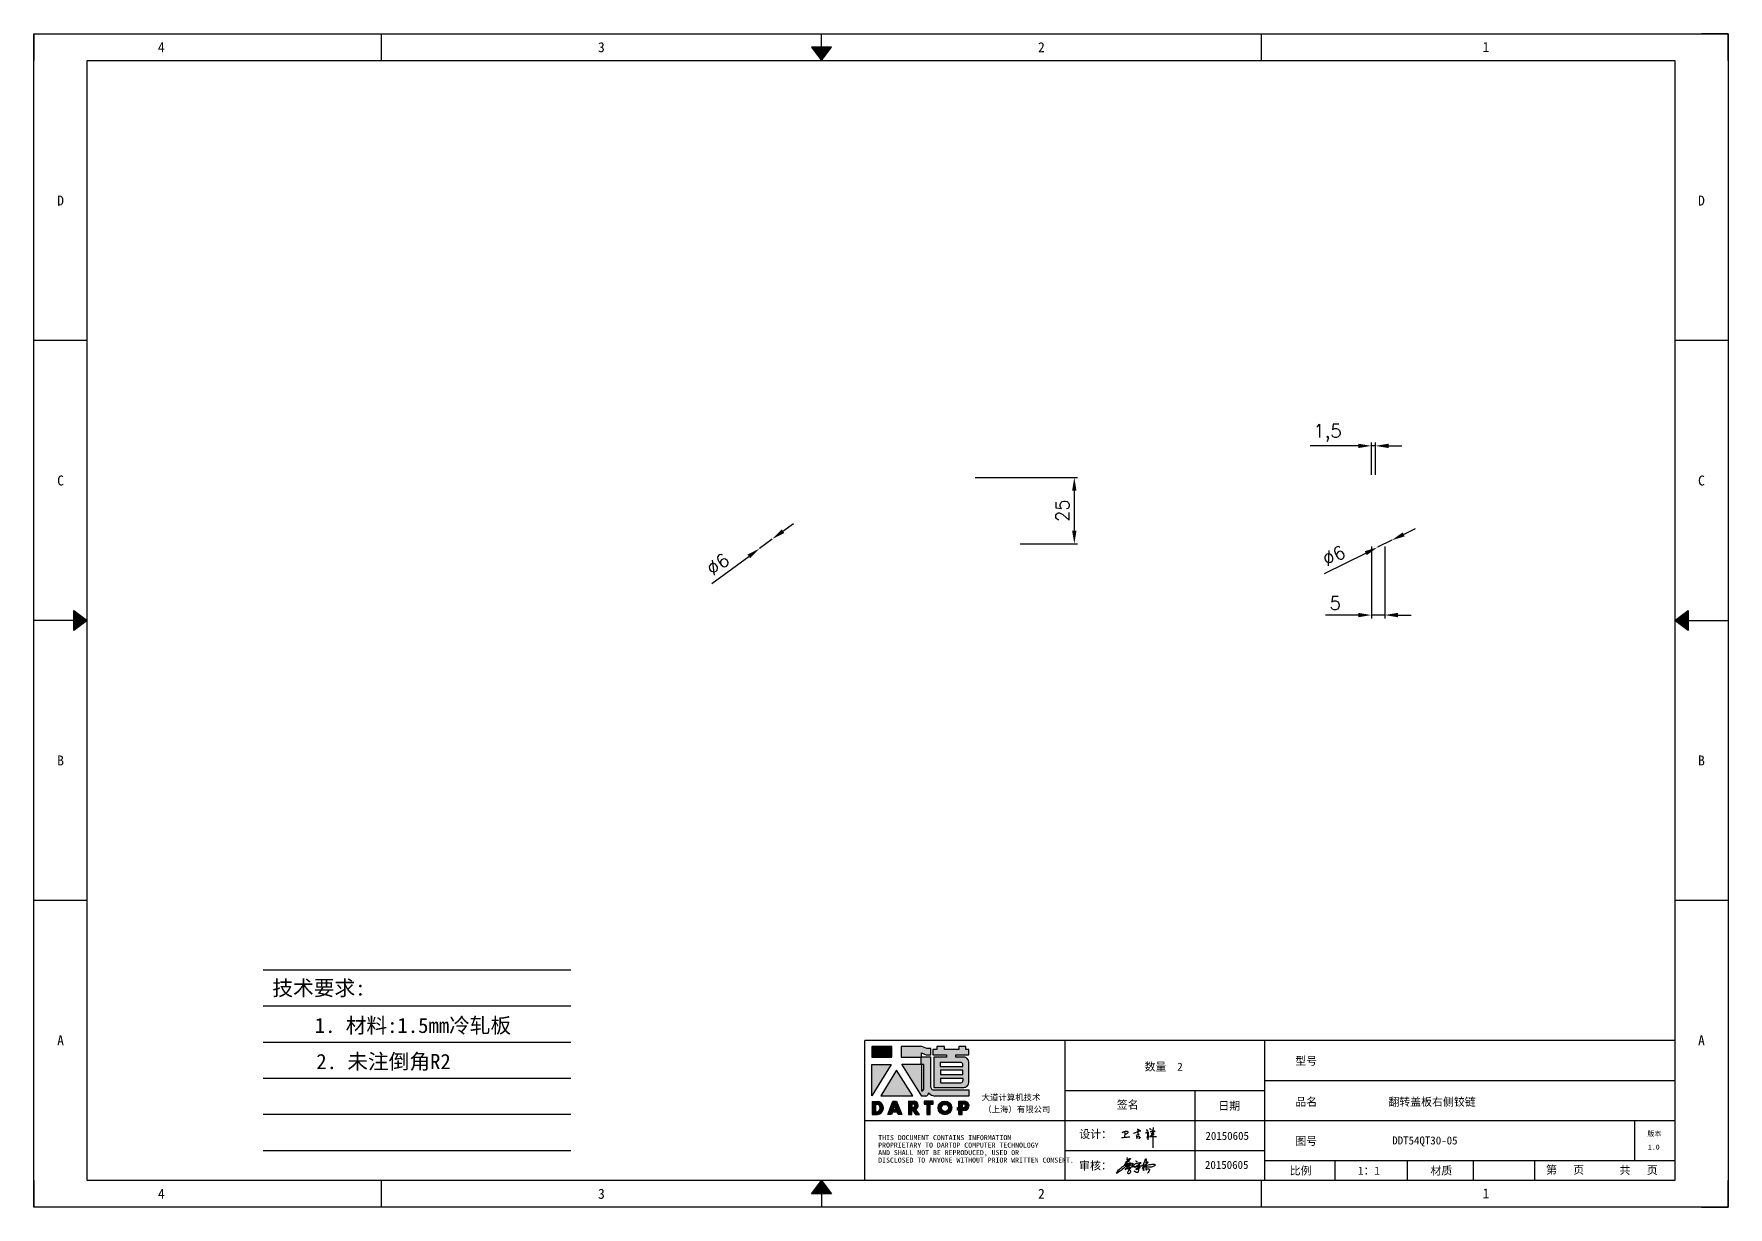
# Model space of a CAD drawing. Header units: millimetres. Extents: x 25928 to 50356, y -44172 to 20163.
# Drawn here: x 37550 to 38190, y -15592 to -15148 of the extents above; entities that cross this region are included whole.
import ezdxf
from ezdxf.enums import TextEntityAlignment as Align

# ---------------------------------------------------------------- set-up
doc = ezdxf.new("R2010")
doc.units = ezdxf.units.MM
doc.linetypes.add('DOT', pattern=[0.25, 0, -0.25])
doc.layers.add('4', color=7, linetype='Continuous')
doc.layers.add('print', color=30, linetype='Continuous')
doc.layers.add('dim', color=2, linetype='Continuous', lineweight=9)
doc.styles.add('Dartop', font='')
doc.styles.add('HZ', font='')
doc.styles.add('hzHT', font='simhei.ttf')
doc.styles.get("Standard").update_dxf_attribs({"font": 'txt', "bigfont": 'gbcbig.shx'})
doc.styles.get('Dartop').set_extended_font_data('FangSong_GB2312')
doc.styles.get('HZ').set_extended_font_data('SimSun')
doc.dimstyles.new('small', dxfattribs={"dimtxt": 5, "dimasz": 5, "dimexe": 1.25, "dimexo": 1, "dimgap": 2, "dimtad": 1, "dimtxsty": 'Standard', "dimcen": 2.5, "dimadec": 0, "dimazin": 0, "dimtfac": 1, "dimtmove": 0, "dimatfit": 3, "dimfxl": 0, "dimarcsym": 0})

# ---------------------------------------------------------------- blocks, each defined once
blk = doc.blocks.new('*D999')
at = {"layer": 'Defpoints', "color": 0}
for p in [(37823.75, -15342.85, 10.7), (37828.58, -15339.28, 10.7)]:
    blk.add_point(p, dxfattribs=at)
at = {"layer": 'dim', "color": 0, "lineweight": -2}
for p, q in [((37832.6, -15336.31), (37836.62, -15333.34)), ((37828.58, -15339.28), (37823.75, -15342.85)), ((37805.79, -15356.12), (37819.73, -15345.82))]:
    blk.add_line(p, q, dxfattribs=at)
at = {"layer": 'dim', "color": 0}
for points in [[(37832.1, -15335.64), (37833.1, -15336.98), (37828.58, -15339.28)], [(37819.24, -15345.15), (37820.23, -15346.49), (37823.75, -15342.85)]]:
    blk.add_solid(points, dxfattribs=at)
at = {"layer": 'dim', "color": 0, "insert": (37808.07, -15348.83), "char_height": 5, "attachment_point": 5, "rotation": 36.45241}
blk.add_mtext('∅6', dxfattribs=at)
blk = doc.blocks.new('*D1000')
at = {"layer": 'Defpoints', "color": 0}
for p in [(37904.17, -15316.06, -10.8), (37921.17, -15341.06, -7.3), (37942.64, -15341.06)]:
    blk.add_point(p, dxfattribs=at)
at = {"layer": 'dim', "color": 0, "lineweight": -2}
for p, q in [((37905.17, -15316.06), (37943.89, -15316.06)), ((37942.64, -15321.06), (37942.64, -15336.06)), ((37922.17, -15341.06), (37943.89, -15341.06))]:
    blk.add_line(p, q, dxfattribs=at)
at = {"layer": 'dim', "color": 0}
for points in [[(37941.8, -15321.06), (37943.47, -15321.06), (37942.64, -15316.06)], [(37941.8, -15336.06), (37943.47, -15336.06), (37942.64, -15341.06)]]:
    blk.add_solid(points, dxfattribs=at)
at = {"layer": 'dim', "color": 0, "insert": (37938.14, -15328.56), "char_height": 5, "attachment_point": 5, "rotation": 90}
blk.add_mtext('25', dxfattribs=at)
blk = doc.blocks.new('*D1001')
at = {"layer": 'Defpoints', "color": 0}
for p in [(38054.86, -15304.08), (38054.86, -15316.06, -674.27), (38056.36, -15316.06, -674.27)]:
    blk.add_point(p, dxfattribs=at)
at = {"layer": 'dim', "color": 0, "lineweight": -2}
for p, q in [((38049.86, -15304.08), (38031.69, -15304.08)), ((38054.86, -15315.06), (38054.86, -15302.83)), ((38056.36, -15304.08), (38054.86, -15304.08)), ((38056.36, -15315.06), (38056.36, -15302.83)), ((38061.36, -15304.08), (38066.36, -15304.08))]:
    blk.add_line(p, q, dxfattribs=at)
at = {"layer": 'dim', "color": 0}
for points in [[(38049.86, -15303.25), (38049.86, -15304.91), (38054.86, -15304.08)], [(38061.36, -15303.25), (38061.36, -15304.91), (38056.36, -15304.08)]]:
    blk.add_solid(points, dxfattribs=at)
at = {"layer": 'dim', "color": 0, "insert": (38038.27, -15299.16), "char_height": 5, "attachment_point": 5}
blk.add_mtext('1,5', dxfattribs=at)
blk = doc.blocks.new('*U862')
at = {"color": 254, "linetype": 'Continuous', "extrusion": (0, 0, -1)}
for points in [[(-17, 0.333), (-16.812, 0.25), (-17, 0.5)], [(-17, 0.333), (-17.188, 0.25), (-16.812, 0.25)], [(-17, 0.333), (-17, 0.5), (-17.188, 0.25)]]:
    blk.add_solid(points, dxfattribs=at)
blk = doc.blocks.new('*U861')
at = {"color": 254, "linetype": 'Continuous', "extrusion": (0, 0, -1)}
for points in [[(-33.167, 11), (-33, 11), (-33.25, 11.188)], [(-33.167, 11), (-33.25, 11.188), (-33.25, 10.812)], [(-33.167, 11), (-33.25, 10.812), (-33, 11)]]:
    blk.add_solid(points, dxfattribs=at)
blk = doc.blocks.new('*U863')
at = {"color": 254, "linetype": 'Continuous'}
for points in [[(17, 21.667), (17.188, 21.75), (16.812, 21.75)], [(17, 21.667), (16.812, 21.75), (17, 21.5)], [(17, 21.667), (17, 21.5), (17.188, 21.75)]]:
    blk.add_solid(points, dxfattribs=at)
blk = doc.blocks.new('*U860')
at = {"color": 254, "linetype": 'Continuous', "extrusion": (0, 0, -1)}
for points in [[(-0.833, 11), (-0.75, 10.812), (-0.75, 11.188)], [(-0.833, 11), (-0.75, 11.188), (-1, 11)], [(-0.833, 11), (-1, 11), (-0.75, 10.812)]]:
    blk.add_solid(points, dxfattribs=at)
blk = doc.blocks.new('dadao')
for p, q in [((48, 19.2), (44.9, 10.4)), ((44.9, 10.4), (51.2, 10.4)), ((51.2, 10.4), (48, 19.2))]:
    blk.add_line(p, q)
for points in [[(41.8, 121.6), (41.8, 143.7), (-0.4, 143.7), (-0.4, 121.6), (41.8, 121.6)], [(104.8, 122), (104.8, 130.3), (114.1, 126.3), (124.2, 126.3), (124.2, 139.6), (115.9, 139.6), (105.1, 143.9), (61.5, 143.9)], [(61.7, 144), (61.7, 121.3), (103.9, 121.3)], [(113.4, 38.7), (105.1, 38.7), (63, 106.5), (103.9, 106.5), (103.9, 120.9), (103.9, 121.3)], [(109.7, 53.6), (109.7, 106.2), (104.3, 106.2), (104.3, 50.4), (106.6, 50.4)], [(144.6, 94.4), (144.6, 84.8), (192, 84.8), (192, 94.1), (144.9, 94.1)], [(120.2, 45), (119.5, 45), (119.5, 44.6)], [(0, 28), (0, 0), (11.8, 0)], [(0.1, 28), (14, 28)], [(7.1, 21.8), (7.1, 6.1), (12, 6.1)], [(7.1, 21.8), (11.4, 21.8)], [(76.8, 28.2), (76.8, 0), (84.1, 0), (84.1, 11.1), (91.6, -0.1), (100.3, -0.1), (91.7, 11.1)], [(76.8, 28.2), (90.6, 28.2)], [(84, 22.7), (84, 15.3), (87.2, 15.3)], [(84, 22.7), (87.3, 22.7)], [(183.7, 0), (183.7, 9.6), (180.6, 9.6), (180.6, 14.9), (183.8, 14.9), (183.8, 28.1), (196.1, 28.1), (196.5, 28.1)], [(183.7, 0), (190.9, 0), (190.9, 9.6), (198.8, 9.6)], [(194.9, 22.3), (190.8, 22.3), (190.8, 15), (194.4, 15)]]:
    blk.add_lwpolyline(points)
blk.add_lwpolyline([(137.1, 144.2), (137.1, 137.9), (128.3, 137.9), (128.3, 126.5), (157.3, 126.5), (157.3, 121.5), (130.3, 121.5), (130.3, 57.5), (194.4, 57.5, 0.414214), (204.4, 67.5), (204.4, 111.3, 0.414214), (194.4, 121.3), (177.5, 121.3), (177.5, 126.3), (204.7, 126.3), (204.7, 137.7), (198.2, 137.7), (198.2, 143.9), (183.3, 143.9), (183.3, 138), (153, 138), (153, 144.2), (137.1, 144.2)], format="xyb", close=True)
for points in [[(104.8, 122), (123.4, 122), (123.4, 60, 0.414214), (131.4, 52), (204.8, 52), (204.8, 39.1), (131.7, 39.1)], [(144.3, 110.8), (144.3, 101.8), (192.3, 101.8), (192.3, 105.5, 0.414214), (187.3, 110.5), (144.3, 110.5)], [(144.6, 77), (144.6, 67.5), (187.6, 67.5, 0.414214), (192.6, 72.5), (192.6, 76.4), (144.6, 76.4)]]:
    blk.add_lwpolyline(points, format="xyb")
for points in [[(-0.3, 106.2), (40.4, 106.2), (-0.3, 39.7), (-0.3, 106.2)], [(51.7, 94.1), (18.4, 39.3), (86.2, 39.3)], [(43.8, 28.2), (51.8, 28.2), (62.6, -0.1), (55, -0.1), (53.2, 5), (42.9, 5), (41.1, 0), (33.6, 0)], [(110, 28.1), (110, 21.9), (116, 21.9), (116, -0.1), (123.2, -0.1), (123.2, 22), (129.2, 22), (129.2, 28.1), (110, 28.1)]]:
    blk.add_lwpolyline(points, close=True)
for radius in [14.5, 7.44]:
    blk.add_circle((154.2, 14.2), radius)
for centre, radius, start, end in [((99.2, 60.7), 12.6, 305.6399, 325.969), ((111.6, 46.7), 8.19, 282.9811, 347.6627), ((136, 61.7), 22.9, 226.7358, 259.3209), ((8.5, 13.9), 8.49, 294.2143, 69.7177), ((9.6, 14.2), 14.4, 278.6604, 72.3203), ((86.4, 19), 3.8, 282.527, 76.7196), ((88.6, 19.4), 8.95, 290.6073, 77.2124), ((193.7, 18.7), 3.8, 280.9891, 72.5513), ((195.7, 18.6), 9.51, 288.8959, 85.2442)]:
    blk.add_arc(centre, radius, start, end)
blk = doc.blocks.new('h')
for p, q in [((20768.1, -2360.9), (20773, -2359.1)), ((20769.5, -2366.9), (20769.8, -2370.6)), ((20769.8, -2370.6), (20770.9, -2378)), ((20770.9, -2378), (20771.5, -2370.6)), ((20772.4, -2369.3), (20774.9, -2367.8)), ((20773, -2359.1), (20784.1, -2355.2)), ((20773.3, -2331.8), (20775.3, -2338.7)), ((20789.1, -2340.9), (20773.5, -2331.9)), ((20775.3, -2338.7), (20775.6, -2351.2)), ((20775.6, -2351.2), (20775.5, -2357.3)), ((20782.2, -2369.2), (20780, -2377.1)), ((20780, -2377.1), (20788.3, -2371.3)), ((20780.1, -2366.4), (20780.8, -2366.4)), ((20781.9, -2367.4), (20782.2, -2369.2)), ((20845.7, -2343.5), (20848.4, -2353)), ((20848.9, -2370.3), (20847.9, -2424)), ((20848.4, -2353), (20848.9, -2370.3))]:
    blk.add_line(p, q)
for points in [[(20696.6, -2372.4, 0.002073), (20710.6, -2371.9, 0.016137), (20719.6, -2371.3, 0.008314), (20736.9, -2369.3)], [(20699.1, -2348.2, -0.029745), (20704.6, -2345.4, -0.046842), (20708.4, -2344.2, -0.00919), (20714.3, -2343, -0.018517), (20717.2, -2342.5, -0.037841), (20720.3, -2342.4, -0.039541), (20723.2, -2342.8, -0.149785), (20726, -2344.3, -0.204935), (20726.9, -2346.6, -0.074872), (20726.5, -2348.3, -0.061615), (20725.6, -2350.3, -0.034204), (20723.8, -2352.6, -0.045776), (20722.3, -2354.1, -0.054985), (20720.4, -2355.3, -0.036348), (20717.3, -2356.5, -0.067752), (20715.7, -2356.8, -0.043553), (20713.2, -2356.7)], [(20755, -2351.9, -0.024077), (20759.9, -2350.1, -0.013147), (20768.7, -2346.5, -0.00522), (20775.4, -2344.1, -0.018517), (20777.3, -2343.4, -0.008274), (20786.3, -2341, -0.039541), (20788.3, -2340.8, -0.079216), (20789.4, -2341, -0.204935)], [(20813.5, -2350.1, 0.007348), (20815.9, -2348.7, 0.008421), (20818, -2347.3, 0.009459), (20819.7, -2346.2, -0.016325), (20820.7, -2345.5, -0.173771), (20821.8, -2345.3, -0.085159), (20823.9, -2346, -0.125883), (20826, -2347.9, -0.160659), (20826.6, -2350.1, -0.010447), (20826.5, -2352.3, -0.008247), (20826.2, -2355.1, -0.002698), (20825.3, -2374, 0.001562), (20823.9, -2383.7, 0.016137)], [(20816.8, -2335, -0.053561), (20819.6, -2336.1, -0.075272), (20821.3, -2337.3, -0.005295), (20822.5, -2338.5, -0.009337), (20823.1, -2339.1, -0.026146), (20823.7, -2339.8, -0.016644), (20824.5, -2340.9)], [(20832.1, -2329.2, -0.053561), (20834.9, -2330.3, -0.075272), (20836.7, -2331.5, -0.005295), (20837.8, -2332.6, -0.009337), (20838.5, -2333.3, -0.026146), (20839, -2334, -0.016644), (20839.8, -2335.1)], [(20836, -2343.7, -0.02797), (20842.1, -2342.6, -0.048868), (20845.6, -2342.2, -0.00919), (20851.1, -2341.4, -0.018517), (20853.9, -2341.1, -0.037841), (20856.7, -2341.2, -0.039541), (20859.4, -2341.6, -0.018282), (20840.6, -2354.7, -0.000937)], [(20847.6, -2340.2, 0.021784), (20849.6, -2335.9, 0.028296), (20850.8, -2332.4, 0.008136), (20851.9, -2328.2, 0.028913), (20852.2, -2327, 0.08193), (20852.1, -2325.9, 0.075058), (20851.7, -2324.7, 0.275043)]]:
    blk.add_lwpolyline(points, format="xyb")
for points in [[(20711.3, -2343.5), (20711.3, -2343.5), (20711.5, -2355.8), (20710.7, -2368), (20710.6, -2371.9)], [(20821.5, -2350.6), (20822.4, -2359.2), (20822.2, -2364.9), (20821.7, -2369), (20821.3, -2376.3), (20823.6, -2368.5), (20827.2, -2366.3), (20829.5, -2366.3)], [(20840.6, -2354.7), (20850, -2354.7), (20855, -2354.3), (20845.9, -2361.1), (20840.5, -2364), (20833, -2367.5), (20863.2, -2367.4), (20865.9, -2367.3)]]:
    blk.add_lwpolyline(points)
for centre, radius, start, end in [((20773.7, -2371.2), 2.3, 121.9907, 163.60158), ((20787.5, -2406), 40.3, 100.61827, 108.24823), ((20780.8, -2367.6), 1.15, 9.4675, 90)]:
    blk.add_arc(centre, radius, start, end)
blk = doc.blocks.new('*D1004')
at = {"layer": 'Defpoints', "color": 0}
for p in [(38054.86, -15341.06, -664.09), (38059.86, -15341.06, -664.09), (38054.86, -15367.98)]:
    blk.add_point(p, dxfattribs=at)
at = {"layer": 'dim', "color": 0, "lineweight": -2}
for p, q in [((38054.86, -15342.06), (38054.86, -15369.23)), ((38059.86, -15342.06), (38059.86, -15369.23)), ((38049.86, -15367.98), (38037.52, -15367.98)), ((38059.86, -15367.98), (38054.86, -15367.98)), ((38064.86, -15367.98), (38069.86, -15367.98))]:
    blk.add_line(p, q, dxfattribs=at)
at = {"layer": 'dim', "color": 0}
for points in [[(38049.86, -15367.15), (38049.86, -15368.82), (38054.86, -15367.98)], [(38064.86, -15367.15), (38064.86, -15368.82), (38059.86, -15367.98)]]:
    blk.add_solid(points, dxfattribs=at)
at = {"layer": 'dim', "color": 0, "insert": (38041.19, -15363.48), "char_height": 5, "attachment_point": 5}
blk.add_mtext('5', dxfattribs=at)
blk = doc.blocks.new('*D1005')
at = {"layer": 'Defpoints', "color": 0}
for p in [(38057.17, -15342.4, -747.09), (38062.54, -15339.73, -747.09)]:
    blk.add_point(p, dxfattribs=at)
at = {"layer": 'dim', "color": 0, "lineweight": -2}
for p, q in [((38067.02, -15337.51), (38071.5, -15335.29)), ((38062.54, -15339.73), (38057.17, -15342.4)), ((38037.16, -15352.33), (38052.69, -15344.62))]:
    blk.add_line(p, q, dxfattribs=at)
at = {"layer": 'dim', "color": 0}
for points in [[(38066.65, -15336.76), (38067.39, -15338.26), (38062.54, -15339.73)], [(38052.32, -15343.87), (38053.06, -15345.37), (38057.17, -15342.4)]]:
    blk.add_solid(points, dxfattribs=at)
at = {"layer": 'dim', "color": 0, "insert": (38040.69, -15345.55), "char_height": 5, "attachment_point": 5, "rotation": 26.39106}
blk.add_mtext('∅6', dxfattribs=at)
blk = doc.blocks.new('CAIYUQIANG')
for p, q in [((27648.2, -25062.5), (27649.9, -25061)), ((27649.9, -25061), (27651.9, -25059.4)), ((27651.9, -25059.4), (27654.7, -25057.2)), ((27654.7, -25057.2), (27656.5, -25055.9)), ((27656.5, -25055.9), (27658.3, -25054.6)), ((27659.8, -25060.4), (27656.6, -25063.3)), ((27658.3, -25054.6), (27659.6, -25053.7)), ((27659.6, -25053.7), (27662.2, -25052.1)), ((27660.6, -25059.8), (27659.8, -25060.4)), ((27663.6, -25056.9), (27660.6, -25059.8)), ((27662.2, -25052.1), (27664.9, -25050.5)), ((27662.9, -25048.8), (27669.7, -25045.8)), ((27663.2, -25048.6), (27662.9, -25048.8)), ((27663.6, -25048.1), (27663.2, -25048.6)), ((27665.3, -25046.6), (27663.6, -25048.1)), ((27666.3, -25053.5), (27663.6, -25056.9)), ((27664.9, -25050.5), (27668.5, -25048.7)), ((27667.5, -25060.4), (27664.9, -25062)), ((27667.4, -25044.9), (27665.3, -25046.6)), ((27675.7, -25037.4), (27665.9, -25043)), ((27665.9, -25043), (27677.3, -25038.1)), ((27668.2, -25051.4), (27666.3, -25053.5)), ((27670.6, -25042.2), (27667.4, -25044.9)), ((27670.3, -25058.4), (27667.5, -25060.4)), ((27667.7, -25061.6), (27670.5, -25060.2)), ((27670.9, -25048.6), (27668.2, -25051.4)), ((27668.5, -25048.7), (27673.6, -25046.3)), ((27668.6, -25056), (27674.9, -25053.6)), ((27672.1, -25054.2), (27668.6, -25056)), ((27670.4, -25028.6), (27669.5, -25034.5)), ((27669.5, -25034.5), (27670.5, -25036.5)), ((27669.7, -25045.8), (27671.3, -25045.2)), ((27672, -25057.1), (27670.3, -25058.4)), ((27670.5, -25036.5), (27674.7, -25033.4)), ((27670.5, -25060.2), (27673.3, -25059)), ((27677.3, -25038.1), (27670.6, -25042.2)), ((27671.5, -25047.3), (27670.9, -25048.6)), ((27671.2, -25051), (27679.4, -25049.8)), ((27674.1, -25050.1), (27671.2, -25051)), ((27671.3, -25045.2), (27672.1, -25045.7)), ((27672.1, -25046.2), (27671.5, -25047.3)), ((27672.5, -25060.1), (27671.9, -25060.4)), ((27671.9, -25060.4), (27674.3, -25061.5)), ((27673.8, -25055.8), (27672, -25057.1)), ((27672.1, -25045.7), (27672.1, -25046.2)), ((27675.9, -25052.3), (27672.1, -25054.2)), ((27673.8, -25059.6), (27672.5, -25060.1)), ((27673.3, -25059), (27675.5, -25058)), ((27673.6, -25046.3), (27677.4, -25044.5)), ((27676.2, -25054), (27673.8, -25055.8)), ((27675.2, -25059.1), (27673.8, -25059.6)), ((27676.5, -25048.8), (27674.1, -25050.1)), ((27674.7, -25033.4), (27678, -25031.9)), ((27674.9, -25053.6), (27676.8, -25053.2)), ((27677.8, -25058), (27675.2, -25059.1)), ((27675.5, -25058), (27677.9, -25056.9)), ((27679.9, -25033), (27675.7, -25037.4)), ((27678.6, -25051.7), (27675.9, -25052.3)), ((27677.2, -25053.4), (27676.2, -25054)), ((27679.1, -25047.4), (27676.5, -25048.8)), ((27676.8, -25053.2), (27677.2, -25053.4)), ((27677.4, -25044.5), (27680, -25043.8)), ((27677.5, -25061.9), (27679.6, -25059.6)), ((27679, -25057.7), (27677.8, -25058)), ((27677.9, -25056.9), (27680, -25056.9)), ((27678, -25031.9), (27679.7, -25031.6)), ((27683.3, -25050.5), (27678.6, -25051.7)), ((27680, -25057.5), (27679, -25057.7)), ((27680.6, -25045.9), (27679.1, -25047.4)), ((27679.4, -25049.8), (27681.5, -25049.6)), ((27679.6, -25059.6), (27680.6, -25058.4)), ((27679.7, -25031.6), (27680.1, -25032.2)), ((27680.1, -25032.2), (27679.9, -25033)), ((27680, -25043.8), (27681.2, -25043.8)), ((27680, -25056.9), (27680.5, -25057.1)), ((27680.5, -25057.1), (27680, -25057.5)), ((27681.2, -25044.7), (27680.6, -25045.9)), ((27680.6, -25058.4), (27681.3, -25057.6)), ((27681.2, -25043.8), (27681.2, -25044.7)), ((27681.3, -25057.6), (27682.9, -25055.7)), ((27681.5, -25049.6), (27682.7, -25049.7)), ((27682.7, -25049.7), (27683.3, -25050.5)), ((27682.9, -25055.7), (27683.9, -25054.7)), ((27683.9, -25054.7), (27684.6, -25054)), ((27684.6, -25054), (27685.6, -25053.1)), ((27685.6, -25053.1), (27686, -25048.7)), ((27686, -25048.7), (27686.1, -25046.8)), ((27686.1, -25046.8), (27686.2, -25045.4)), ((27686.2, -25045.4), (27686.3, -25045)), ((27686.3, -25045), (27686.6, -25045)), ((27686.6, -25045), (27686.7, -25045.1)), ((27686.7, -25045.1), (27686.9, -25049.2)), ((27686.9, -25049.2), (27686.9, -25051.7)), ((27686.9, -25051.7), (27686.9, -25054.8)), ((27686.9, -25054.8), (27686.9, -25055.8)), ((27686.9, -25055.8), (27687, -25056.5)), ((27687, -25056.5), (27687.2, -25056.9)), ((27687.2, -25056.9), (27687.5, -25056.9)), ((27687.5, -25056.9), (27687.8, -25056.5)), ((27687.8, -25056.5), (27688, -25055.9)), ((27688, -25055.9), (27688.6, -25054.6)), ((27688.6, -25054.6), (27689.1, -25053.3)), ((27689.1, -25053.3), (27689.5, -25052.1)), ((27689.5, -25052.1), (27690.2, -25050.1)), ((27690.2, -25050.1), (27690.5, -25049.4)), ((27690.5, -25049.4), (27691.2, -25048.7)), ((27691.2, -25048.7), (27693.8, -25046.9)), ((27692.5, -25055.7), (27691.9, -25055.8)), ((27691.9, -25055.8), (27691.9, -25056.2)), ((27691.9, -25056.2), (27693.4, -25056.2)), ((27693.9, -25055.2), (27692.5, -25055.7)), ((27693.4, -25056.2), (27695.2, -25055.9)), ((27693.8, -25046.9), (27694.7, -25046.4)), ((27697.3, -25053.7), (27693.9, -25055.2)), ((27694.7, -25046.4), (27695.8, -25045.9)), ((27695.2, -25055.9), (27696.4, -25055.5)), ((27696.5, -25061.2), (27695.5, -25062.1)), ((27695.8, -25045.9), (27698.2, -25045)), ((27696.4, -25055.5), (27698.6, -25054.5)), ((27698, -25059.9), (27696.5, -25061.2)), ((27700.1, -25052.2), (27697.3, -25053.7)), ((27700.7, -25057.4), (27698, -25059.9)), ((27698.2, -25045), (27699.9, -25044.7)), ((27698.6, -25054.5), (27700.1, -25053.8)), ((27698.7, -25062.4), (27701.9, -25060.7)), ((27699.9, -25044.7), (27702.8, -25044)), ((27703.1, -25050.1), (27700.1, -25052.2)), ((27700.1, -25053.8), (27701.4, -25053.2)), ((27703.2, -25055.4), (27700.7, -25057.4)), ((27701.4, -25053.2), (27703, -25052.5)), ((27701.9, -25060.7), (27705, -25058.6)), ((27702.8, -25044), (27704.8, -25043.7)), ((27703, -25052.5), (27704.6, -25051.8)), ((27703.4, -25059.2), (27703, -25063.9)), ((27705.3, -25048.2), (27703.1, -25050.1)), ((27705.1, -25053.8), (27703.2, -25055.4)), ((27703.5, -25058.1), (27703.4, -25059.2)), ((27703.9, -25057), (27703.5, -25058.1)), ((27704.3, -25056.3), (27703.9, -25057)), ((27704.9, -25055.3), (27704.3, -25056.3)), ((27704.6, -25051.8), (27705.9, -25051.1)), ((27704.8, -25043.7), (27707, -25043.4)), ((27705.1, -25055), (27704.9, -25055.3)), ((27705, -25058.6), (27706.4, -25057.7)), ((27706, -25052.8), (27705.1, -25053.8)), ((27706.3, -25055), (27705.1, -25055)), ((27708, -25045.9), (27705.3, -25048.2)), ((27705.9, -25051.1), (27706.4, -25051.1)), ((27706.6, -25051.6), (27706, -25052.8)), ((27706.8, -25055.3), (27706.3, -25055)), ((27706.4, -25051.1), (27706.6, -25051.6)), ((27706.4, -25057.7), (27707.4, -25057)), ((27707.5, -25055.8), (27706.8, -25055.3)), ((27707, -25043.4), (27708, -25043.4)), ((27707.4, -25057), (27707.8, -25056.8)), ((27707.8, -25056.8), (27707.5, -25055.8)), ((27708, -25043.4), (27709, -25043.5)), ((27710.1, -25044), (27708, -25045.9)), ((27709, -25043.5), (27709.7, -25043.8)), ((27709.7, -25043.8), (27710.1, -25044)), ((27710, -25054.2), (27711.2, -25052.7)), ((27711.2, -25052.7), (27712.6, -25051.4)), ((27712.6, -25051.4), (27713.4, -25050.9)), ((27713.4, -25050.9), (27714.2, -25050.8)), ((27713.7, -25060.6), (27714.5, -25059.1)), ((27714, -25059.3), (27713.7, -25060.1)), ((27713.7, -25060.1), (27713.7, -25060.6)), ((27714.3, -25058.6), (27714, -25059.3)), ((27714.2, -25050.8), (27715, -25050.8)), ((27715, -25056.9), (27714.3, -25058.6)), ((27714.5, -25059.1), (27715.1, -25058.3)), ((27715, -25050.8), (27715.4, -25050.8)), ((27715.5, -25055.4), (27715, -25056.9)), ((27715.1, -25058.3), (27715.6, -25057.9)), ((27715.4, -25050.8), (27715.6, -25051)), ((27715.9, -25053.9), (27715.5, -25055.4)), ((27715.6, -25051), (27715.8, -25051.2)), ((27715.6, -25057.9), (27716.2, -25057.8)), ((27715.8, -25051.2), (27715.9, -25051.2)), ((27715.9, -25051.2), (27716, -25051.4)), ((27716, -25053.3), (27715.9, -25053.9)), ((27716, -25051.4), (27716, -25051.4)), ((27716, -25051.4), (27716, -25051.5)), ((27716, -25051.5), (27716.1, -25051.6)), ((27716.1, -25052.4), (27716, -25053.3)), ((27716.1, -25051.6), (27716.1, -25051.8)), ((27716.1, -25051.8), (27716.1, -25052.4)), ((27716.2, -25057.8), (27716.9, -25057.9)), ((27716.8, -25062.6), (27717, -25060.1)), ((27716.9, -25057.9), (27717.2, -25058.1)), ((27717, -25060.1), (27717.1, -25058.6)), ((27717.1, -25058.6), (27717.2, -25057.5)), ((27717.2, -25057.5), (27717.7, -25052.4)), ((27717.2, -25058.1), (27717.6, -25058.7)), ((27717.6, -25058.7), (27717.6, -25060.8)), ((27717.6, -25060.8), (27717.6, -25062.5)), ((27717.7, -25050), (27718.5, -25046)), ((27717.7, -25052.4), (27717.7, -25050)), ((27718.5, -25046), (27720.2, -25040.9)), ((27719, -25056.7), (27720.6, -25055.2)), ((27719, -25056.7), (27720.6, -25055.4)), ((27720.6, -25055.4), (27719, -25056.7)), ((27719.4, -25056.1), (27719, -25056.7)), ((27720.3, -25054.8), (27719.4, -25056.1)), ((27720.2, -25040.9), (27720.7, -25039.5)), ((27721, -25053.7), (27720.3, -25054.8)), ((27720.6, -25055.2), (27721.9, -25054.1)), ((27720.7, -25039.5), (27721.2, -25038)), ((27722.6, -25051.2), (27721, -25053.7)), ((27721.2, -25038), (27721.6, -25036.6)), ((27721.6, -25036.6), (27722.4, -25034.9)), ((27721.8, -25052.4), (27722.1, -25051.2)), ((27721.9, -25054.1), (27721.8, -25052.4)), ((27721.9, -25054.1), (27723.5, -25052.8)), ((27722.2, -25054.5), (27721.9, -25054.1)), ((27722.1, -25051.2), (27722.6, -25049.3)), ((27723.2, -25055.7), (27722.2, -25054.5)), ((27722.4, -25034.9), (27723.3, -25033.3)), ((27722.6, -25049.3), (27723.4, -25048.2)), ((27723.9, -25049.1), (27722.6, -25051.2)), ((27725.1, -25056.1), (27723.2, -25055.7)), ((27723.3, -25033.3), (27723.8, -25032.7)), ((27723.4, -25048.2), (27724, -25048.2)), ((27723.5, -25052.8), (27725.7, -25051.8)), ((27723.8, -25032.7), (27724.4, -25032.7)), ((27724.9, -25047.9), (27723.9, -25049.1)), ((27724.2, -25041.9), (27724, -25042.9)), ((27724, -25042.9), (27724, -25043.8)), ((27724, -25043.8), (27724.5, -25044.5)), ((27724, -25048.2), (27725, -25049.3)), ((27724.3, -25057.3), (27724.1, -25059.8)), ((27724.1, -25059.8), (27724.2, -25062.5)), ((27724.7, -25038.7), (27724.2, -25041.9)), ((27724.8, -25054.3), (27724.3, -25057.3)), ((27724.3, -25057.3), (27724.3, -25057.3)), ((27724.4, -25032.7), (27724.8, -25033.4)), ((27724.5, -25044.5), (27724.9, -25044.1)), ((27726, -25051.7), (27724.6, -25052.3)), ((27724.6, -25052.3), (27724.8, -25054.3)), ((27724.9, -25037.3), (27724.7, -25038.7)), ((27724.8, -25033.4), (27725.1, -25034.5)), ((27725.1, -25035.4), (27724.9, -25037.3)), ((27724.9, -25044.1), (27726.2, -25043.2)), ((27726.1, -25047), (27724.9, -25047.9)), ((27725, -25049.3), (27726, -25051.7)), ((27725.1, -25034.5), (27725.1, -25035.4)), ((27728.6, -25056.9), (27725.1, -25056.1)), ((27725.7, -25051.8), (27728.1, -25050.8)), ((27727.7, -25045.8), (27726.1, -25047)), ((27726.2, -25043.2), (27727.3, -25042.5)), ((27727.3, -25042.5), (27728.7, -25041.6)), ((27728.8, -25044.9), (27727.7, -25045.8)), ((27728.1, -25050.8), (27730.4, -25049.9)), ((27731.5, -25056.9), (27728.6, -25056.9)), ((27728.7, -25041.6), (27729.4, -25041.6)), ((27729.8, -25043.2), (27728.8, -25044.9)), ((27729.4, -25041.6), (27729.8, -25042.2)), ((27729.8, -25042.2), (27729.8, -25043.2)), ((27730.4, -25049.9), (27734.3, -25049)), ((27734.6, -25056.9), (27731.5, -25056.9)), ((27734.3, -25049), (27736.4, -25048.5)), ((27736.4, -25056.9), (27734.6, -25056.9)), ((27736.4, -25048.5), (27738, -25048.5)), ((27737.5, -25056.9), (27736.4, -25056.9)), ((27739.9, -25056.2), (27737.5, -25056.9)), ((27738, -25048.5), (27741.4, -25048.2)), ((27742.8, -25055.5), (27739.9, -25056.2)), ((27741.4, -25048.2), (27743.3, -25048.1)), ((27745.3, -25054.8), (27742.8, -25055.5)), ((27743.3, -25048.1), (27745.9, -25048.1)), ((27747, -25053.9), (27745.3, -25054.8)), ((27745.9, -25048.1), (27747.9, -25048.3)), ((27749, -25052.8), (27747, -25053.9)), ((27747.9, -25048.3), (27749.6, -25048.7)), ((27749.8, -25051.7), (27749, -25052.8)), ((27749.6, -25048.7), (27750.5, -25049.8)), ((27750.6, -25050.8), (27749.8, -25051.7)), ((27750.5, -25049.8), (27750.6, -25050.8)), ((27639.2, -25074.1), (27639.8, -25072.4)), ((27640.1, -25074.1), (27639.2, -25074.1)), ((27639.8, -25072.4), (27641, -25070.5)), ((27641.8, -25073.4), (27640.1, -25074.1)), ((27641, -25070.5), (27642.4, -25068.7)), ((27643.4, -25072.1), (27641.8, -25073.4)), ((27642.4, -25068.7), (27644.1, -25066.6)), ((27645.7, -25070.6), (27643.4, -25072.1)), ((27644.1, -25066.6), (27646.1, -25064.4)), ((27649.4, -25068), (27645.7, -25070.6)), ((27646.1, -25064.4), (27648.2, -25062.5)), ((27653.3, -25065.6), (27649.4, -25068)), ((27656.6, -25063.3), (27653.3, -25065.6)), ((27664.9, -25062.9), (27667.7, -25061.6)), ((27664.9, -25062), (27664.9, -25062.9)), ((27672.7, -25072.4), (27673.6, -25068.9)), ((27672.7, -25073.7), (27672.7, -25072.4)), ((27672.9, -25074.4), (27672.7, -25073.7)), ((27673.5, -25075.1), (27672.9, -25074.4)), ((27674.1, -25075.4), (27673.5, -25075.1)), ((27673.6, -25068.9), (27674.3, -25066.8)), ((27675, -25075.4), (27674.1, -25075.4)), ((27674.3, -25061.5), (27677.2, -25063.7)), ((27674.3, -25066.8), (27675.3, -25065)), ((27676.4, -25074.9), (27675, -25075.4)), ((27675.3, -25065), (27676.4, -25063.4)), ((27676.4, -25063.4), (27677.5, -25061.9)), ((27677.2, -25074.4), (27676.4, -25074.9)), ((27677.2, -25063.7), (27678.8, -25065.4)), ((27678.3, -25073.5), (27677.2, -25074.4)), ((27679.1, -25072.5), (27678.3, -25073.5)), ((27678.8, -25065.4), (27679.4, -25066.6)), ((27679.8, -25071), (27679.1, -25072.5)), ((27679.4, -25066.6), (27679.9, -25067.9)), ((27680, -25070), (27679.8, -25071)), ((27679.9, -25067.9), (27680, -25069)), ((27680, -25069), (27680, -25070)), ((27691, -25067.9), (27690.7, -25067.5)), ((27691.8, -25068.5), (27691, -25067.9)), ((27692.9, -25069.4), (27691.8, -25068.5)), ((27694, -25070.3), (27692.9, -25069.4)), ((27695.5, -25070.9), (27694, -25070.3)), ((27695.5, -25062.1), (27695, -25062.5)), ((27695, -25062.5), (27695, -25062.8)), ((27695, -25062.8), (27695.4, -25063)), ((27695.4, -25063), (27696.6, -25063)), ((27697.1, -25071.4), (27695.5, -25070.9)), ((27696.6, -25063), (27698.7, -25062.4)), ((27699, -25071.4), (27697.1, -25071.4)), ((27700.5, -25071.4), (27699, -25071.4)), ((27701.7, -25070.7), (27700.5, -25071.4)), ((27702.4, -25068.8), (27701.7, -25070.7)), ((27702.9, -25065), (27702.4, -25068.8)), ((27703, -25063.9), (27702.9, -25065)), ((27716.6, -25063.7), (27716.8, -25062.6)), ((27716.6, -25064.9), (27716.6, -25063.7)), ((27717, -25065.4), (27716.6, -25064.9)), ((27718.3, -25066.4), (27717, -25065.4)), ((27717.6, -25062.5), (27717.7, -25064.3)), ((27717.7, -25064.3), (27717.7, -25065.5)), ((27717.7, -25065.5), (27718.3, -25066.4)), ((27724.2, -25062.5), (27724.5, -25063.9)), ((27724.5, -25063.9), (27726.1, -25063.8)), ((27726.1, -25063.8), (27727.2, -25062.4)), ((27727.2, -25062.4), (27728.7, -25061.7)), ((27728.7, -25061.7), (27730.6, -25061.7)), ((27729.9, -25073.7), (27728.8, -25073.7)), ((27730.7, -25072), (27729.9, -25073.7)), ((27730.6, -25061.7), (27732.5, -25061.7)), ((27732.4, -25068.5), (27730.7, -25072)), ((27733.1, -25067), (27732.4, -25068.5)), ((27732.5, -25061.7), (27734, -25062.9)), ((27734, -25064.2), (27733.1, -25067)), ((27734, -25062.9), (27734, -25064.2))]:
    blk.add_line(p, q)
blk.add_lwpolyline([(27694.2, -25038.4, -0.053561), (27695.8, -25039, -0.075272), (27696.8, -25039.7, -0.005295), (27697.5, -25040.4, -0.009337), (27697.9, -25040.8, -0.026146), (27698.2, -25041.2, -0.016644), (27698.7, -25041.9)], format="xyb")

msp = doc.modelspace()

# ---------------------------------------------------------------- hatches: boundary and pattern name
for points in [[(37873.723, -15531.013), (37866.189, -15531.013), (37866.189, -15534.949), (37873.723, -15534.949)], [(37873.481, -15537.703), (37866.21, -15537.703), (37866.21, -15549.574)], [(37875.496, -15539.857), (37869.552, -15549.653), (37881.655, -15549.653)], [(37889.34, -15551.658), (37885.901, -15551.658), (37885.901, -15552.749), (37886.974, -15552.749), (37886.974, -15556.681), (37888.259, -15556.681), (37888.259, -15552.746), (37889.34, -15552.746)]]:
    msp.add_hatch(color=0).paths.add_polyline_path(points)
h = msp.add_hatch(color=0)
h.paths.add_polyline_path([(37884.982, -15533.405), (37886.644, -15534.123), (37888.442, -15534.123), (37888.442, -15531.744), (37886.959, -15531.744), (37885.027, -15530.981), (37877.283, -15530.981), (37877.283, -15535.005), (37884.817, -15535.005), (37884.817, -15535.086), (37884.817, -15537.658), (37877.511, -15537.658), (37885.026, -15549.752), (37886.514, -15549.752, 0.2793748), (37887.601, -15548.695), (37887.601, -15548.64), (37887.732, -15548.64, 0.1431454), (37889.78, -15549.682), (37902.839, -15549.682), (37902.839, -15547.389), (37889.725, -15547.389, -0.4142136), (37888.296, -15545.96), (37888.296, -15534.878), (37884.982, -15534.878)])
h.paths.add_polyline_path([(37884.893, -15537.709), (37885.851, -15537.709), (37885.851, -15547.096, -0.0889357), (37885.296, -15547.667), (37884.89, -15547.667)], flags=16)
h = msp.add_hatch(color=0)
h.paths.add_polyline_path([(37902.816, -15532.077), (37901.655, -15532.077), (37901.655, -15530.972), (37898.999, -15530.972), (37898.999, -15532.022), (37893.577, -15532.022), (37893.577, -15530.917), (37890.737, -15530.917), (37890.737, -15532.042), (37889.168, -15532.042), (37889.168, -15534.08), (37894.346, -15534.08), (37894.346, -15534.981), (37889.521, -15534.981), (37889.521, -15546.391), (37900.976, -15546.391, 0.4142136), (37902.761, -15544.605), (37902.761, -15536.792, 0.4142136), (37900.976, -15535.006), (37897.948, -15535.006), (37897.948, -15534.122), (37902.816, -15534.122)])
h.paths.add_polyline_path([(37899.711, -15536.941, -0.4142136), (37900.603, -15537.833), (37900.603, -15538.488), (37892.028, -15538.488), (37892.028, -15536.941)], flags=16)
h.paths.add_polyline_path([(37900.548, -15539.87), (37900.548, -15541.528), (37892.083, -15541.528), (37892.083, -15539.87)], flags=16)
h.paths.add_polyline_path([(37900.659, -15543.02), (37900.659, -15543.73, -0.4142136), (37899.766, -15544.623), (37892.083, -15544.623), (37892.083, -15543.02)], flags=16)
h = msp.add_hatch(color=0)
h.paths.add_polyline_path([(37868.758, -15551.676), (37866.263, -15551.676), (37866.263, -15556.666), (37868.364, -15556.666, 0.7930159)])
h.paths.add_polyline_path([(37868.401, -15555.574), (37867.529, -15555.574), (37867.529, -15552.769), (37868.305, -15552.769, -0.6713609)], flags=16)
h = msp.add_hatch(color=0)
h.paths.add_polyline_path([(37875.515, -15551.635), (37874.091, -15551.635), (37872.261, -15556.672), (37873.609, -15556.672), (37873.926, -15555.779), (37875.753, -15555.779), (37876.077, -15556.683), (37877.437, -15556.683)])
h.paths.add_polyline_path([(37875.404, -15554.817), (37874.272, -15554.817), (37874.828, -15553.234)], flags=16)
h = msp.add_hatch(color=0)
h.paths.add_polyline_path([(37882.434, -15551.638), (37879.981, -15551.638), (37879.981, -15556.675), (37881.278, -15556.675), (37881.278, -15554.678), (37882.61, -15556.693), (37884.177, -15556.693), (37882.643, -15554.691, 0.7440549)])
h.paths.add_polyline_path([(37881.266, -15553.933), (37881.266, -15552.61), (37881.845, -15552.61, -0.796809), (37881.837, -15553.933)], flags=16)
h = msp.add_hatch(color=0)
h.paths.add_polyline_path([(37891.21, -15554.138, 1), (37896.382, -15554.138, 1)])
h.paths.add_polyline_path([(37895.124, -15554.138, -1), (37892.467, -15554.138, -1)], flags=16)
h = msp.add_hatch(color=0)
h.paths.add_polyline_path([(37901.342, -15551.65), (37901.268, -15551.65), (37899.081, -15551.65), (37899.081, -15554.001), (37898.5, -15554.001), (37898.5, -15554.955), (37899.071, -15554.955), (37899.071, -15556.666), (37900.348, -15556.666), (37900.348, -15554.948), (37901.751, -15554.948, 0.8123038)])
h.paths.add_polyline_path([(37900.329, -15553.994), (37900.329, -15552.679), (37901.056, -15552.679, -0.7782134), (37900.981, -15553.994)], flags=16)

# ---------------------------------------------------------------- linework, layer by layer
at = {"color": 0, "linetype": 'DOT'}
for p, q in [((37549.699, -15148.455), (38179.492, -15148.455)), ((37549.699, -15581.552), (37549.699, -15158.527)), ((38189.564, -15158.527), (38189.564, -15581.552)), ((38179.492, -15591.624), (37549.699, -15591.624))]:
    msp.add_line(p, q, dxfattribs=at)
at = {"color": 0}
for p, q in [((37549.699, -15148.455), (37549.699, -15158.527)), ((37680.927, -15158.527), (37680.927, -15148.455)), ((37847.116, -15153.491), (37847.116, -15148.455)), ((38013.304, -15158.527), (38013.304, -15148.455)), ((38189.564, -15148.455), (38179.492, -15148.455)), ((38189.564, -15158.527), (38189.564, -15148.455)), ((37569.843, -15581.552), (37569.843, -15158.527)), ((37569.843, -15158.527), (38169.42, -15158.527)), ((38169.42, -15158.527), (38169.42, -15581.552)), ((37569.843, -15264.283), (37549.699, -15264.283)), ((38189.564, -15264.283), (38169.42, -15264.283)), ((37564.807, -15370.04), (37549.699, -15370.04)), ((38174.456, -15370.04), (38189.564, -15370.04)), ((37569.843, -15475.796), (37549.699, -15475.796)), ((38189.564, -15475.796), (38169.42, -15475.796)), ((38169.42, -15528.674), (37863.483, -15528.674)), ((37863.483, -15581.552), (37863.483, -15528.674)), ((37939.023, -15528.674), (37939.023, -15581.552)), ((38014.563, -15581.552), (38014.563, -15528.674)), ((37939.023, -15547.559), (38014.563, -15547.559)), ((37988.124, -15547.559), (37988.124, -15581.552)), ((38014.563, -15543.782), (38169.42, -15543.782)), ((37863.483, -15558.89), (37939.023, -15558.89)), ((37939.023, -15558.89), (38169.42, -15558.89)), ((38154.312, -15573.998), (38154.312, -15558.89)), ((37939.023, -15570.221), (38014.563, -15570.221)), ((38014.563, -15573.998), (38169.42, -15573.998)), ((38041.14, -15581.552), (38041.14, -15573.998)), ((38068.529, -15581.552), (38068.529, -15573.998)), ((38093.428, -15581.552), (38093.428, -15573.998)), ((38116.542, -15581.552), (38116.542, -15573.998)), ((37549.699, -15581.552), (37549.699, -15591.624)), ((38169.42, -15581.552), (37569.843, -15581.552)), ((37680.927, -15591.624), (37680.927, -15581.552)), ((37847.116, -15586.588), (37847.116, -15591.624)), ((38013.304, -15591.624), (38013.304, -15581.552)), ((38189.564, -15591.624), (38189.564, -15581.552)), ((38179.492, -15591.624), (38189.564, -15591.624))]:
    msp.add_line(p, q, dxfattribs=at)
for points in [[(37847.116, -15158.527), (37850.893, -15153.491), (37843.339, -15153.491), (37847.116, -15158.527)], [(37569.843, -15370.04), (37564.807, -15373.817), (37564.807, -15366.262), (37569.843, -15370.04)], [(38169.42, -15370.04), (38174.456, -15366.262), (38174.456, -15373.817), (38169.42, -15370.04)], [(37847.116, -15581.552), (37850.893, -15586.588), (37843.339, -15586.588), (37847.116, -15581.552)]]:
    msp.add_lwpolyline(points, close=True, dxfattribs=at)
at = {"layer": 'Defpoints'}
for p, q in [((37636.242, -15501.965), (37752.502, -15501.965)), ((37636.242, -15515.615), (37752.502, -15515.615)), ((37636.242, -15515.615), (37752.502, -15515.615)), ((37636.242, -15529.265), (37752.502, -15529.265)), ((37636.242, -15542.915), (37752.502, -15542.915)), ((37636.242, -15556.565), (37752.502, -15556.565)), ((37636.242, -15570.215), (37752.502, -15570.215))]:
    msp.add_line(p, q, dxfattribs=at)
at = {"layer": 'print'}
msp.add_lwpolyline([(37549.699, -15148.455), (38189.564, -15148.455), (38189.564, -15591.624), (37549.699, -15591.624)], close=True, dxfattribs=at)

# ---------------------------------------------------------------- block references
at = {"color": 0, "linetype": 'Continuous', "xscale": 20.14402654906928, "yscale": 20.14402654921842, "zscale": 20.14402654921862}
for name, p in [('*U863', (37504.667, -15591.624)), ('*U860', (37549.699, -15591.624)), ('*U861', (37504.667, -15591.624)), ('*U862', (37504.667, -15591.624))]:
    msp.add_blockref(name, p, dxfattribs=at)
at = {"color": 0}
for name, p, xscale, yscale, zscale in [('dadao', (37866.263, -15556.666), 0.1785493262164481, 0.178549326230053, 0.1785493262317104), ('h', (36357.068, -15381.49), 0.07747410198493163, 0.07747410198530816, 0.07747410198528001)]:
    msp.add_blockref(name, p, dxfattribs=dict(at, xscale=xscale, yscale=yscale, zscale=zscale))
at = {"xscale": 0.132, "yscale": 0.132, "zscale": 0.132}
msp.add_blockref('CAIYUQIANG', (34310.1, -12269.075), dxfattribs=at)

# ---------------------------------------------------------------- texts
at = {"color": 0}
for s, height, style, p in [('4', 3.777, 'Dartop', (37597.833, -15153.491)), ('3', 3.777, 'Dartop', (37764.022, -15153.491)), ('2', 3.777, 'Dartop', (37930.21, -15153.491)), ('1', 3.777, 'Dartop', (38098.12, -15153.371)), ('D', 3.777, 'Dartop', (37559.771, -15211.405)), ('D', 3.777, 'Dartop', (38179.492, -15211.405)), ('C', 3.777, 'Dartop', (37559.771, -15317.161)), ('C', 3.777, 'Dartop', (38179.492, -15317.161)), ('B', 3.777, 'Dartop', (37559.771, -15422.918)), ('B', 3.777, 'Dartop', (38179.492, -15422.918)), ('A', 3.777, 'Dartop', (37559.771, -15528.674)), ('A', 3.777, 'Dartop', (38179.492, -15528.674)), ('型号', 3.0216, 'hzHT', (38030.24, -15536.36)), ('数量  2', 3.0216, 'hzHT', (37976.387, -15538.578)), ('签名', 3.0216, 'hzHT', (37962.813, -15552.978)), ('日期', 3.0216, 'hzHT', (38001.154, -15553.35)), ('品名', 3.0216, 'hzHT', (38030.24, -15551.871)), ('翻转盖板右侧铰链', 3.0216, 'hzHT', (38077.747, -15551.871)), ('20150605', 3.0216, 'hzHT', (38000.378, -15564.71)), ('图号', 3.0216, 'hzHT', (38030.24, -15566.641)), ('DDT54QT30-05', 3.0216, 'hzHT', (38075.048, -15566.443)), ('版本', 1.8885, 'hzHT', (38161.721, -15563.903)), ('20150605', 3.0216, 'hzHT', (38000.199, -15575.674)), ('1.0', 1.8885, 'Dartop', (38161.493, -15568.95)), ('比例', 3.0216, 'hzHT', (38028.133, -15577.853)), ('1：1', 3.0216, 'hzHT', (38053.932, -15577.853)), ('材质', 3.0216, 'hzHT', (38081.258, -15577.853)), ('第   页', 3.0216, 'hzHT', (38128, -15577.54)), ('共   页', 3.0216, 'hzHT', (38155.756, -15577.65)), ('4', 3.777, 'Dartop', (37597.833, -15586.588)), ('3', 3.777, 'Dartop', (37764.022, -15586.588)), ('2', 3.777, 'Dartop', (37930.21, -15586.588)), ('1', 3.777, 'Dartop', (38098.12, -15586.468))]:
    msp.add_text(s, height=height, dxfattribs=dict(at, style=style)).set_placement(p, align=Align.MIDDLE_CENTER)
at = {"style": 'HZ'}
for s, p in [('技术要求:', (37657.356, -15508.854)), ('      1. 材料:1.5mm冷轧板  ', (37685.072, -15522.976)), ('2. 未注倒角R2       ', (37695.402, -15536.626))]:
    msp.add_text(s, height=5.733, dxfattribs=at).set_placement(p, align=Align.MIDDLE_CENTER)
at = {"color": 0, "style": 'hzHT'}
for s, height, p in [('THIS DOCUMENT CONTAINS INFORMATION', 1.8885, (37868.581, -15566.311)), ('PROPRIETARY TO DARTOP COMPUTER TECHNOLOGY', 1.8885, (37868.581, -15569.144)), ('设计：', 3.0216, (37944.509, -15565.567)), ('AND SHALL NOT BE REPRODUCED, USED OR', 1.8885, (37868.581, -15571.977)), ('DISCLOSED TO ANYONE WITHOUT PRIOR WRITTEN CONSENT.', 1.8885, (37868.581, -15574.81)), ('审核：', 3.0216, (37944.464, -15577.466))]:
    msp.add_text(s, height=height, dxfattribs=at).set_placement(p)
at = {"layer": '4', "color": 0, "style": 'hzHT'}
for s, p in [('大道计算机技术', (37907.641, -15551.311)), ('（上海）有限公司', (37908.211, -15555.828))]:
    msp.add_text(s, height=2.2662, dxfattribs=at).set_placement(p)

# ---------------------------------------------------------------- dimensions: what is measured, and where the dimension line sits
at = {"layer": 'dim'}
for base, p1, p2, angle, picture, middle in [((38054.856, -15304.08, 10.184), (38056.356, -15316.065, -664.09), (38054.856, -15316.065, -664.09), 180, '*D1001', (38038.273, -15299.163, 10.184)), ((37942.636, -15341.065, 10.184), (37904.165, -15316.065, -0.621), (37921.165, -15341.065, 2.879), 90, '*D1000', (37938.136, -15328.565, 10.184))]:
    dim = msp.add_linear_dim(base=base, p1=p1, p2=p2, angle=angle, dimstyle='small', override={"dimpost": '\\X'}, dxfattribs=at)
    dim.commit()
    dim.dimension.update_dxf_attribs({"geometry": picture, "text_midpoint": middle})
for p1, p2, picture, middle in [((37828.578, -15339.282, 20.879), (37823.752, -15342.847, 20.879), '*D999', (37808.075, -15348.833, 10.184)), ((38062.543, -15339.731, -747.09), (38057.169, -15342.398, -747.09), '*D1005', (38040.687, -15345.553))]:
    dim = msp.add_diameter_dim_2p(p1=p1, p2=p2, dimstyle='small', override={"dimpost": '\\X'}, dxfattribs=at)
    dim.commit()
    dim.dimension.update_dxf_attribs({"geometry": picture, "text_midpoint": middle})
dim = msp.add_linear_dim(base=(38054.856, -15367.982), p1=(38059.856, -15341.065, -664.09), p2=(38054.856, -15341.065, -664.09), dimstyle='small', override={"dimpost": '\\X'}, dxfattribs=at)
dim.commit()
dim.dimension.update_dxf_attribs({"geometry": '*D1004', "text_midpoint": (38041.189, -15363.482)})

doc.saveas('drawing.dxf')
